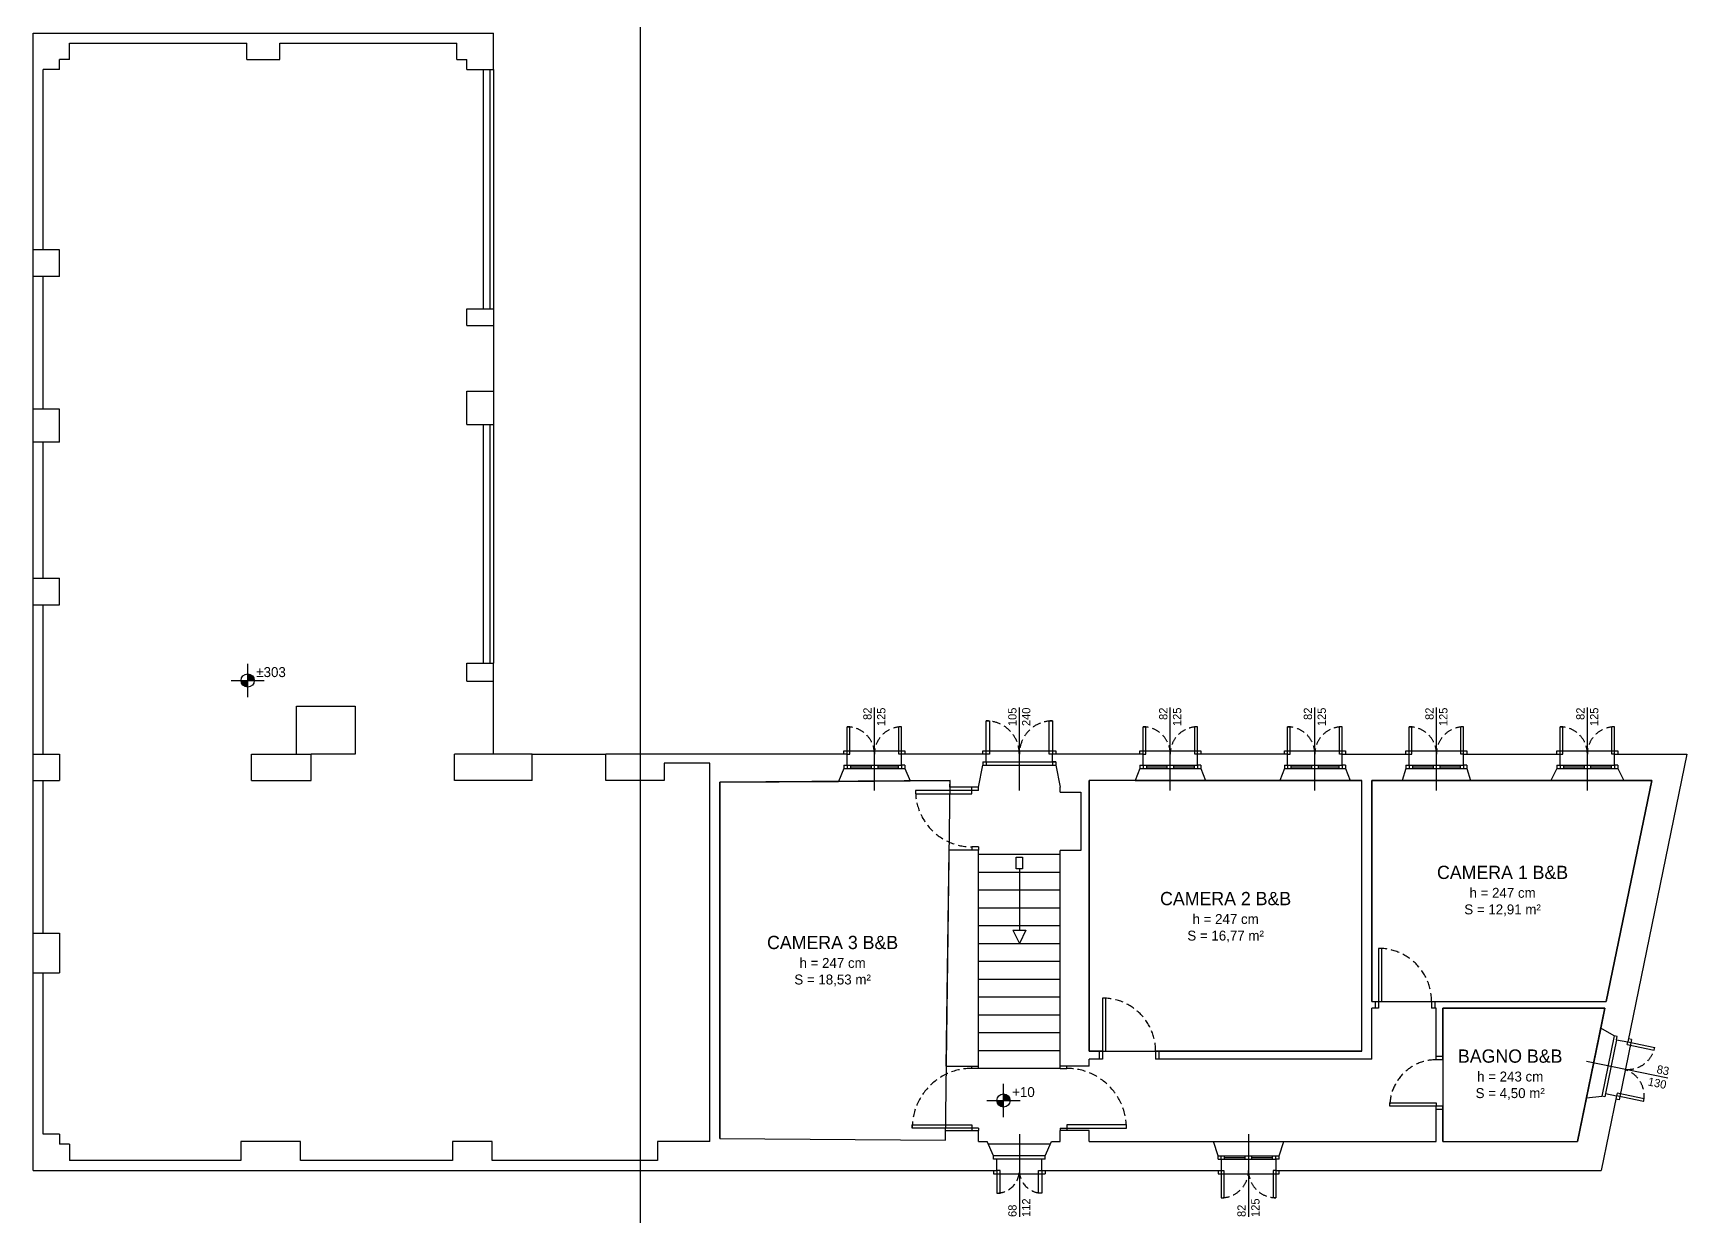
# Model space of a CAD drawing. Header units: millimetres. Extents: x 2698 to 9190, y -7457 to 3239.
# Drawn here: x 6697 to 9190, y 135 to 1920 of the extents above; entities that cross this region are included whole.
import ezdxf

# ---------------------------------------------------------------- set-up
doc = ezdxf.new("R2010")
doc.units = ezdxf.units.MM
doc.header["$LTSCALE"] = 100
doc.linetypes.add('HIDDEN', pattern=[0.375, 0.25, -0.125])
doc.layers.add('_SUP', color=190, linetype='Continuous', plot=False)
for name, color, linetype in [('INF', 6, 'Continuous'), ('Interni F', 3, 'Continuous'), ('PROS', 9, 'Continuous'), ('Quote', 3, 'Continuous'), ('SEZ', 4, 'Continuous'), ('Testi', 3, 'Continuous')]:
    doc.layers.add(name, color=color, linetype=linetype)
doc.styles.add('CENTURY', font='GOTHIC.TTF')
doc.styles.add('T_ESE_q100', font='', dxfattribs={"height": 15})
doc.styles.get('T_ESE_q100').set_extended_font_data('Bahnschrift Light')

# ---------------------------------------------------------------- blocks, each defined once
blk = doc.blocks.new('A$C255de93f')
at = {"lineweight": -2}
h = blk.add_hatch(color=0, dxfattribs=at)
h.dxf.hatch_style = 1
h.paths.add_polyline_path([(0, 0), (-10, 0, 0.414214), (0, -10)])
h.paths.add_polyline_path([(0, 10), (0, 0), (10, 0, 0.414214)])
at = {"color": 0, "lineweight": -2}
for p, q in [((0, -25), (0, 25)), ((-25, 0), (25, 0))]:
    blk.add_line(p, q, dxfattribs=at)
blk.add_circle((0, 0), 10, dxfattribs=at)

msp = doc.modelspace()

# ---------------------------------------------------------------- linework, layer by layer
at = {"layer": '_SUP'}
msp.add_xline((7612.7, -2310.7), (0, 1), dxfattribs=at)
for points in [[(7732.2, 790), (7732.2, 253), (8072.2, 250.5), (8079.2, 792.5)], [(8700.2, 792.5), (8289.2, 792.5), (8289.2, 384.5), (8700.2, 384.5)], [(8715.2, 792.5), (8715.2, 459.5), (9068.5, 459.5), (9137, 792.5)], [(8822.2, 248.5), (9025.2, 248.5), (9066.6, 449.5), (8822.2, 449.5)]]:
    msp.add_lwpolyline(points, close=True, dxfattribs=at)
at = {"layer": 'INF'}
for p, q in [((7390.9, 1864.5), (7390.9, 1503.5)), ((7390.9, 1478.5), (7390.9, 1379.5)), ((7390.9, 1329.5), (7390.9, 969.5)), ((7390.9, 832.5), (7390.9, 942.5)), ((7094.2, 832.5), (7094.2, 904.5)), ((7094.2, 904.5), (7182.2, 904.5)), ((7182.2, 904.5), (7182.2, 832.5)), ((7965.2, 777.5), (7965.2, 902.5)), ((8183.7, 777.5), (8183.7, 902.5)), ((8411.2, 777.5), (8411.2, 902.5)), ((8629.2, 777.5), (8629.2, 902.5)), ((8812.5, 777.5), (8812.5, 902.5)), ((9040, 777.5), (9040, 902.5)), ((7182.2, 832.5), (7116.2, 832.5)), ((7449.2, 832.5), (7560.2, 832.5)), ((7919.2, 832.5), (7919.2, 837.5)), ((7919.2, 837.5), (8011.2, 837.5)), ((8011.2, 837.5), (8011.2, 832.5)), ((8128.7, 832.5), (8128.7, 837.5)), ((8128.7, 837.5), (8238.7, 837.5)), ((8238.7, 837.5), (8238.7, 832.5)), ((8365.2, 832.5), (8365.2, 837.5)), ((8365.2, 837.5), (8457.2, 837.5)), ((8457.2, 837.5), (8457.2, 832.5)), ((8583.2, 832.5), (8583.2, 837.5)), ((8583.2, 837.5), (8675.2, 837.5)), ((8675.2, 837.5), (8675.2, 832.5)), ((8766.5, 832.5), (8766.5, 837.5)), ((8766.5, 837.5), (8858.5, 837.5)), ((8858.5, 837.5), (8858.5, 832.5)), ((8994, 832.5), (8994, 837.5)), ((8994, 837.5), (9086, 837.5)), ((9086, 837.5), (9086, 832.5)), ((7919.2, 810.5), (8011.2, 810.5)), ((7924.2, 815.5), (7924.2, 810.5)), ((7924.2, 815.5), (8006.2, 815.5)), ((7929.2, 815.5), (7929.2, 810.5)), ((7960.2, 815.5), (7960.2, 810.5)), ((7970.2, 815.5), (7970.2, 810.5)), ((8001.2, 815.5), (8001.2, 810.5)), ((8006.2, 815.5), (8006.2, 810.5)), ((8128.7, 815.5), (8238.7, 815.5)), ((8133.7, 820.5), (8233.7, 820.5)), ((8133.7, 820.5), (8133.7, 815.5)), ((8233.7, 820.5), (8233.7, 815.5)), ((8365.2, 810.5), (8457.2, 810.5)), ((8370.2, 815.5), (8370.2, 810.5)), ((8370.2, 815.5), (8452.2, 815.5)), ((8375.2, 815.5), (8375.2, 810.5)), ((8406.2, 815.5), (8406.2, 810.5)), ((8416.2, 815.5), (8416.2, 810.5)), ((8447.2, 815.5), (8447.2, 810.5)), ((8452.2, 815.5), (8452.2, 810.5)), ((8583.2, 810.5), (8675.2, 810.5)), ((8588.2, 815.5), (8588.2, 810.5)), ((8588.2, 815.5), (8670.2, 815.5)), ((8593.2, 815.5), (8593.2, 810.5)), ((8624.2, 815.5), (8624.2, 810.5)), ((8634.2, 815.5), (8634.2, 810.5)), ((8665.2, 815.5), (8665.2, 810.5)), ((8670.2, 815.5), (8670.2, 810.5)), ((8766.5, 810.5), (8858.5, 810.5)), ((8771.5, 815.5), (8771.5, 810.5)), ((8771.5, 815.5), (8853.5, 815.5)), ((8776.5, 815.5), (8776.5, 810.5)), ((8807.5, 815.5), (8807.5, 810.5)), ((8817.5, 815.5), (8817.5, 810.5)), ((8848.5, 815.5), (8848.5, 810.5)), ((8853.5, 815.5), (8853.5, 810.5)), ((8994, 810.5), (9086, 810.5)), ((8999, 815.5), (8999, 810.5)), ((8999, 815.5), (9081, 815.5)), ((9004, 815.5), (9004, 810.5)), ((9035, 815.5), (9035, 810.5)), ((9045, 815.5), (9045, 810.5)), ((9076, 815.5), (9076, 810.5)), ((9081, 815.5), (9081, 810.5)), ((7911.2, 791.3), (8019.2, 792.1)), ((8112.2, 777.5), (8112.2, 782.5)), ((8122.2, 777.5), (8112.2, 777.5)), ((8122.2, 777.5), (8122.2, 782.5)), ((8358.2, 792.5), (8464.2, 792.5)), ((8576.2, 792.5), (8682.2, 792.5)), ((8761, 792.5), (8864, 792.5)), ((8985, 792.5), (9095, 792.5)), ((8122.2, 692.5), (8112.2, 692.5)), ((8112.2, 692.5), (8112.2, 687.5)), ((8122.2, 692.5), (8122.2, 687.5)), ((8122.2, 681.5), (8245.2, 681.5)), ((8122.2, 654.6), (8245.2, 654.6)), ((8183.7, 659.3), (8183.7, 567)), ((8122.2, 627.7), (8245.2, 627.7)), ((8122.2, 600.8), (8245.2, 600.8)), ((8122.2, 573.9), (8245.2, 573.9)), ((8173.7, 567), (8193.7, 567)), ((8173.7, 567), (8183.7, 547)), ((8193.7, 567), (8183.7, 547)), ((8122.2, 547), (8245.2, 547)), ((8122.2, 520), (8245.2, 520)), ((8122.2, 493.1), (8245.2, 493.1)), ((8122.2, 466.2), (8245.2, 466.2)), ((8720.2, 459.5), (8725.2, 459.5)), ((8725.2, 449.5), (8720.2, 449.5)), ((8725.2, 459.5), (8725.2, 449.5)), ((8805.2, 459.5), (8810.2, 459.5)), ((8805.2, 459.5), (8805.2, 449.5)), ((8810.2, 449.5), (8805.2, 449.5)), ((8122.2, 439.3), (8245.2, 439.3)), ((8122.2, 412.4), (8245.2, 412.4)), ((9060.2, 419), (9038.6, 314.2)), ((9080.3, 407.7), (9061.6, 316.6)), ((9084.2, 401.8), (9067.5, 320.5)), ((9106.8, 402.3), (9088, 311.2)), ((9106.8, 402.3), (9101.9, 403.3)), ((8122.2, 385.5), (8245.2, 385.5)), ((8309.2, 384.5), (8304.2, 384.5)), ((8309.2, 384.5), (8309.2, 372.5)), ((8394.2, 384.5), (8389.2, 384.5)), ((8389.2, 384.5), (8389.2, 372.5)), ((8812.2, 371.5), (8812.2, 376.5)), ((8822.2, 371.5), (8822.2, 376.5)), ((8112.2, 358.5), (8112.2, 362)), ((8122.2, 358.5), (8112.2, 358.5)), ((8122.2, 358.5), (8122.2, 362)), ((8245.2, 358.5), (8122.2, 358.5)), ((8245.2, 358.5), (8245.2, 362)), ((8245.2, 358.5), (8255.2, 358.5)), ((8255.2, 358.5), (8255.2, 362)), ((8309.2, 372.5), (8304.2, 372.5)), ((8394.2, 372.5), (8389.2, 372.5)), ((8822.2, 371.5), (8812.2, 371.5)), ((9161.1, 343.6), (9038.6, 368.8)), ((8812.2, 296.5), (8812.2, 301.5)), ((8822.2, 301.5), (8812.2, 301.5)), ((8822.2, 296.5), (8822.2, 301.5)), ((9088, 311.2), (9083.1, 312.2)), ((8122.2, 268.5), (8112.2, 268.5)), ((8112.2, 268.5), (8112.2, 265)), ((8122.2, 268.5), (8122.2, 265)), ((8183.7, 259.5), (8183.7, 134.5)), ((8245.2, 268.5), (8245.2, 265)), ((8245.2, 268.5), (8255.2, 268.5)), ((8255.2, 268.5), (8255.2, 265)), ((8529.2, 259.5), (8529.2, 134.5)), ((8230.4, 244.5), (8136.9, 244.5)), ((8222.7, 226.5), (8144.7, 226.5)), ((8476.2, 248.5), (8582.2, 248.5)), ((8483.2, 226.5), (8575.2, 226.5)), ((8488.2, 221.5), (8488.2, 226.5)), ((8493.2, 221.5), (8493.2, 226.5)), ((8524.2, 221.5), (8524.2, 226.5)), ((8534.2, 221.5), (8534.2, 226.5)), ((8565.2, 221.5), (8565.2, 226.5)), ((8570.2, 221.5), (8570.2, 226.5)), ((8144.7, 204.5), (8144.7, 199.5)), ((8144.7, 199.5), (8222.7, 199.5)), ((8217.7, 221.5), (8149.7, 221.5)), ((8222.7, 204.5), (8222.7, 199.5)), ((8483.2, 204.5), (8483.2, 199.5)), ((8483.2, 199.5), (8575.2, 199.5)), ((8488.2, 221.5), (8570.2, 221.5)), ((8575.2, 199.5), (8575.2, 204.5))]:
    msp.add_line(p, q, dxfattribs=at)
at = {"layer": 'INF', "color": 9}
for p, q in [((7929.2, 813), (7960.2, 813)), ((7970.2, 813), (8001.2, 813)), ((8375.2, 813), (8406.2, 813)), ((8416.2, 813), (8447.2, 813)), ((8593.2, 813), (8624.2, 813)), ((8634.2, 813), (8665.2, 813)), ((8776.5, 813), (8807.5, 813)), ((8817.5, 813), (8848.5, 813)), ((9004, 813), (9035, 813)), ((9045, 813), (9076, 813)), ((8493.2, 224), (8524.2, 224)), ((8534.2, 224), (8565.2, 224))]:
    msp.add_line(p, q, dxfattribs=at)
at = {"layer": 'INF'}
for points in [[(8112.2, 777.5), (8027.2, 777.5), (8027.2, 772.5), (8112.2, 772.5)], [(8178.7, 676.8), (8188.7, 676.8), (8188.7, 659.3), (8178.7, 659.3)], [(8725.2, 459.5), (8730.2, 459.5), (8730.2, 539.5), (8725.2, 539.5)], [(8309.2, 384.5), (8314.2, 384.5), (8314.2, 464.5), (8309.2, 464.5)], [(8812.2, 301.5), (8742.2, 301.5), (8742.2, 306.5), (8812.2, 306.5)], [(8112.2, 268.5), (8022.2, 268.5), (8022.2, 273.5), (8112.2, 273.5)], [(8255.2, 268.5), (8345.2, 268.5), (8345.2, 273.5), (8255.2, 273.5)]]:
    msp.add_lwpolyline(points, close=True, dxfattribs=at)
at = {"layer": 'Interni F'}
for p, q in [((7924.2, 832.5), (7924.2, 873.5)), ((7924.2, 873.5), (7928.2, 873.5)), ((7928.2, 832.5), (7928.2, 873.5)), ((8002.2, 832.5), (8002.2, 873.5)), ((8006.2, 873.5), (8002.2, 873.5)), ((8006.2, 832.5), (8006.2, 873.5)), ((8370.2, 832.5), (8370.2, 873.5)), ((8370.2, 873.5), (8374.2, 873.5)), ((8374.2, 832.5), (8374.2, 873.5)), ((8448.2, 832.5), (8448.2, 873.5)), ((8452.2, 873.5), (8448.2, 873.5)), ((8452.2, 832.5), (8452.2, 873.5)), ((8588.2, 832.5), (8588.2, 873.5)), ((8588.2, 873.5), (8592.2, 873.5)), ((8592.2, 832.5), (8592.2, 873.5)), ((8666.2, 832.5), (8666.2, 873.5)), ((8670.2, 873.5), (8666.2, 873.5)), ((8670.2, 832.5), (8670.2, 873.5)), ((8771.5, 832.5), (8771.5, 873.5)), ((8771.5, 873.5), (8775.5, 873.5)), ((8775.5, 832.5), (8775.5, 873.5)), ((8849.5, 832.5), (8849.5, 873.5)), ((8853.5, 873.5), (8849.5, 873.5)), ((8853.5, 832.5), (8853.5, 873.5)), ((8999, 832.5), (8999, 873.5)), ((8999, 873.5), (9003, 873.5)), ((9003, 832.5), (9003, 873.5)), ((9077, 832.5), (9077, 873.5)), ((9081, 873.5), (9077, 873.5)), ((9081, 832.5), (9081, 873.5)), ((7924.2, 832.5), (7928.2, 832.5)), ((8006.2, 832.5), (8002.2, 832.5)), ((8370.2, 832.5), (8374.2, 832.5)), ((8452.2, 832.5), (8448.2, 832.5)), ((8588.2, 832.5), (8592.2, 832.5)), ((8670.2, 832.5), (8666.2, 832.5)), ((8771.5, 832.5), (8775.5, 832.5)), ((8853.5, 832.5), (8849.5, 832.5)), ((8999, 832.5), (9003, 832.5)), ((9081, 832.5), (9077, 832.5)), ((9100.1, 394.4), (9100.9, 398.4)), ((9100.1, 394.4), (9140.7, 386.1)), ((9100.9, 398.4), (9141.5, 390)), ((9140.7, 386.1), (9141.5, 390)), ((9085, 321), (9084.2, 317.1)), ((9124.8, 308.7), (9084.2, 317.1)), ((9125.6, 312.6), (9085, 321)), ((9124.8, 308.7), (9125.6, 312.6)), ((8488.2, 204.5), (8488.2, 163.5)), ((8488.2, 204.5), (8492.2, 204.5)), ((8492.2, 204.5), (8492.2, 163.5)), ((8566.2, 204.5), (8566.2, 163.5)), ((8570.2, 204.5), (8566.2, 204.5)), ((8570.2, 204.5), (8570.2, 163.5)), ((8488.2, 163.5), (8492.2, 163.5)), ((8570.2, 163.5), (8566.2, 163.5))]:
    msp.add_line(p, q, dxfattribs=at)
for points in [[(8133.7, 832.5), (8133.7, 882.5), (8138.7, 882.5), (8138.7, 832.5)], [(8228.7, 832.5), (8228.7, 882.5), (8233.7, 882.5), (8233.7, 832.5)], [(8149.7, 204.5), (8149.7, 170.5), (8154.7, 170.5), (8154.7, 204.5)], [(8217.7, 204.5), (8217.7, 170.5), (8212.7, 170.5), (8212.7, 204.5)]]:
    msp.add_lwpolyline(points, close=True, dxfattribs=at)
at = {"layer": 'Interni F', "linetype": 'HIDDEN', "ltscale": 0.5}
for centre, radius, start, end in [((7924.2, 832.5), 41, 0, 90), ((8006.2, 832.5), 41, 90, 180), ((8133.7, 832.5), 50, 0, 90), ((8233.7, 832.5), 50, 90, 180), ((8370.2, 832.5), 41, 0, 90), ((8452.2, 832.5), 41, 90, 180), ((8588.2, 832.5), 41, 0, 90), ((8670.2, 832.5), 41, 90, 180), ((8771.5, 832.5), 41, 0, 90), ((8853.5, 832.5), 41, 90, 180), ((8999, 832.5), 41, 0, 90), ((9081, 832.5), 41, 90, 180), ((8112.2, 777.5), 85, 180, 270), ((8725.2, 459.5), 80, 0, 90), ((8309.2, 384.5), 80, 0, 90), ((9100.9, 398.4), 41.5, 265.3042, 348.3843), ((8112.2, 268.5), 90, 90, 180), ((8255.2, 268.5), 90, 0, 90), ((8812.2, 301.5), 70, 90, 180), ((9084.2, 317.1), 41.5, 348.3843, 71.4644), ((8149.7, 204.5), 34, 270, 0), ((8217.7, 204.5), 34, 180, 270), ((8488.2, 204.5), 41, 270, 0), ((8570.2, 204.5), 41, 180, 270)]:
    msp.add_arc(centre, radius, start, end, dxfattribs=at)
at = {"layer": 'PROS'}
for p, q in [((7375.9, 1503.5), (7375.9, 1864.5)), ((7385.9, 1503.5), (7385.9, 1864.5)), ((7375.9, 969.5), (7375.9, 1329.5)), ((7385.9, 969.5), (7385.9, 1329.5))]:
    msp.add_line(p, q, dxfattribs=at)
at = {"layer": 'SEZ'}
for p, q in [((6696.9, 204.5), (6696.9, 1919.5)), ((6696.9, 1919.5), (7390.9, 1919.5)), ((6751.9, 1904.5), (7018.9, 1904.5)), ((6751.9, 1879.5), (6751.9, 1904.5)), ((7018.9, 1879.5), (7018.9, 1904.5)), ((7068.9, 1904.5), (7335.9, 1904.5)), ((7068.9, 1879.5), (7068.9, 1904.5)), ((7335.9, 1879.5), (7335.9, 1904.5)), ((7390.9, 1864.5), (7390.9, 1919.5)), ((6736.9, 1864.5), (6736.9, 1879.5)), ((6751.9, 1879.5), (6736.9, 1879.5)), ((7018.9, 1879.5), (7068.9, 1879.5)), ((7335.9, 1879.5), (7350.9, 1879.5)), ((7350.9, 1864.5), (7350.9, 1879.5)), ((6711.9, 1592.5), (6711.9, 1864.5)), ((6736.9, 1864.5), (6711.9, 1864.5)), ((7350.9, 1864.5), (7390.9, 1864.5)), ((6736.9, 1592.5), (6696.9, 1592.5)), ((6736.9, 1552.5), (6736.9, 1592.5)), ((6736.9, 1552.5), (6696.9, 1552.5)), ((6711.9, 1352.5), (6711.9, 1552.5)), ((7350.9, 1503.5), (7390.9, 1503.5)), ((7350.9, 1478.5), (7350.9, 1503.5)), ((7390.9, 1503.5), (7390.9, 1478.5)), ((7350.9, 1478.5), (7390.9, 1478.5)), ((7350.9, 1379.5), (7390.9, 1379.5)), ((7350.9, 1329.5), (7350.9, 1379.5)), ((7390.9, 1379.5), (7390.9, 1329.5)), ((6736.9, 1352.5), (6696.9, 1352.5)), ((6736.9, 1302.5), (6736.9, 1352.5)), ((7350.9, 1329.5), (7390.9, 1329.5)), ((6736.9, 1302.5), (6696.9, 1302.5)), ((6711.9, 1097.5), (6711.9, 1302.5)), ((6696.9, 1097.5), (6736.9, 1097.5)), ((6736.9, 1057.5), (6736.9, 1097.5)), ((6696.9, 1057.5), (6736.9, 1057.5)), ((6711.9, 832.5), (6711.9, 1057.5)), ((7350.9, 942.5), (7350.9, 969.5)), ((7350.9, 969.5), (7390.9, 969.5)), ((7390.9, 942.5), (7390.9, 969.5)), ((7350.9, 942.5), (7390.9, 942.5)), ((6696.9, 832.5), (6736.9, 832.5)), ((6736.9, 832.5), (6736.9, 792.5)), ((7026.2, 792.5), (7026.2, 832.5)), ((7026.2, 832.5), (7116.2, 832.5)), ((7116.2, 792.5), (7116.2, 832.5)), ((7449.2, 832.5), (7332.2, 832.5)), ((7332.2, 792.5), (7332.2, 832.5)), ((7449.2, 792.5), (7449.2, 832.5)), ((7924.2, 832.5), (7560.2, 832.5)), ((7560.2, 792.5), (7560.2, 832.5)), ((7924.2, 815.5), (7924.2, 832.5)), ((8133.7, 832.5), (8006.2, 832.5)), ((8006.2, 815.5), (8006.2, 832.5)), ((8133.7, 820.5), (8133.7, 832.5)), ((8370.2, 832.5), (8233.7, 832.5)), ((8233.7, 820.5), (8233.7, 832.5)), ((8370.2, 815.5), (8370.2, 832.5)), ((8588.2, 832.5), (8452.2, 832.5)), ((8452.2, 815.5), (8452.2, 832.5)), ((8588.2, 815.5), (8588.2, 832.5)), ((8670.2, 832.5), (8771.5, 832.5)), ((8670.2, 815.5), (8670.2, 832.5)), ((8771.5, 815.5), (8771.5, 832.5)), ((8853.5, 832.5), (8999, 832.5)), ((8853.5, 815.5), (8853.5, 832.5)), ((8999, 815.5), (8999, 832.5)), ((9081, 832.5), (9190.1, 832.5)), ((9081, 815.5), (9081, 832.5)), ((9190.1, 832.5), (9100.9, 398.4)), ((7717.2, 818.5), (7648.2, 818.5)), ((7648.2, 818.5), (7648.2, 792.5)), ((7717.2, 248.5), (7717.2, 818.5)), ((7919.2, 810.5), (7911.2, 791.3)), ((7919.2, 815.5), (7924.2, 815.5)), ((7919.2, 815.5), (7919.2, 810.5)), ((8011.2, 815.5), (8006.2, 815.5)), ((8011.2, 815.5), (8011.2, 810.5)), ((8011.2, 810.5), (8019.2, 792.1)), ((8122.2, 782.5), (8128.7, 815.5)), ((8128.7, 820.5), (8133.7, 820.5)), ((8128.7, 820.5), (8128.7, 815.5)), ((8233.7, 820.5), (8238.7, 820.5)), ((8238.7, 820.5), (8233.7, 820.5)), ((8238.7, 820.5), (8238.7, 815.5)), ((8238.7, 815.5), (8245.2, 782.5)), ((8365.2, 810.5), (8358.2, 792.5)), ((8365.2, 815.5), (8370.2, 815.5)), ((8365.2, 815.5), (8365.2, 810.5)), ((8457.2, 815.5), (8452.2, 815.5)), ((8457.2, 815.5), (8457.2, 810.5)), ((8457.2, 810.5), (8464.2, 792.5)), ((8583.2, 810.5), (8576.2, 792.5)), ((8583.2, 815.5), (8588.2, 815.5)), ((8583.2, 815.5), (8583.2, 810.5)), ((8675.2, 815.5), (8670.2, 815.5)), ((8675.2, 815.5), (8675.2, 810.5)), ((8675.2, 810.5), (8682.2, 792.5)), ((8766.5, 810.5), (8761, 792.5)), ((8766.5, 815.5), (8771.5, 815.5)), ((8766.5, 815.5), (8766.5, 810.5)), ((8858.5, 815.5), (8853.5, 815.5)), ((8858.5, 815.5), (8858.5, 810.5)), ((8858.5, 810.5), (8864, 792.5)), ((8994, 810.5), (8985, 792.5)), ((8994, 815.5), (8999, 815.5)), ((8994, 815.5), (8994, 810.5)), ((9086, 815.5), (9081, 815.5)), ((9086, 815.5), (9086, 810.5)), ((9086, 810.5), (9095, 792.5)), ((6696.9, 792.5), (6736.9, 792.5)), ((6711.9, 562.5), (6711.9, 792.5)), ((7026.2, 792.5), (7116.2, 792.5)), ((7449.2, 792.5), (7332.2, 792.5)), ((7648.2, 792.5), (7560.2, 792.5)), ((7732.2, 790), (7911.2, 791.3)), ((7732.2, 253), (7732.2, 790)), ((8019.2, 792.1), (8079.2, 792.5)), ((8079, 782.5), (8079.2, 792.5)), ((8122.2, 782.5), (8079, 782.5)), ((8245.2, 775.1), (8245.2, 782.5)), ((8245.2, 775.1), (8276.2, 775.1)), ((8276.2, 775.1), (8276.2, 687.1)), ((8289.2, 384.5), (8289.2, 792.5)), ((8358.2, 792.5), (8289.2, 792.5)), ((8464.2, 792.5), (8576.2, 792.5)), ((8682.2, 792.5), (8700.2, 792.5)), ((8700.2, 384.5), (8700.2, 792.5)), ((8715.2, 459.5), (8715.2, 792.5)), ((8715.2, 792.5), (8761, 792.5)), ((8864, 792.5), (8985, 792.5)), ((9137, 792.5), (9068.5, 459.5)), ((9095, 792.5), (9137, 792.5)), ((8073.6, 362), (8077.8, 687.5)), ((8122.2, 687.5), (8077.8, 687.5)), ((8122.2, 362), (8122.2, 687.5)), ((8245.2, 362), (8245.2, 687.1)), ((8276.2, 687.1), (8245.2, 687.1)), ((6696.9, 562.5), (6736.9, 562.5)), ((6736.9, 562.5), (6736.9, 502.5)), ((6696.9, 502.5), (6736.9, 502.5)), ((6711.9, 259.5), (6711.9, 502.5)), ((8715.2, 459.5), (8720.2, 459.5)), ((8715.2, 372.5), (8715.2, 449.5)), ((8720.2, 449.5), (8715.2, 449.5)), ((8720.2, 459.5), (8720.2, 449.5)), ((8810.2, 459.5), (9068.5, 459.5)), ((8810.2, 459.5), (8810.2, 449.5)), ((8812.2, 449.5), (8810.2, 449.5)), ((8812.2, 376.5), (8812.2, 449.5)), ((8822.2, 449.5), (9066.6, 449.5)), ((8822.2, 376.5), (8822.2, 449.5)), ((9066.5, 449.5), (9060.2, 419)), ((9080.3, 407.7), (9060.2, 419)), ((9085.2, 406.7), (9080.3, 407.7)), ((9084.2, 401.8), (9085.2, 406.7)), ((9084.2, 401.8), (9100.9, 398.4)), ((8304.2, 384.5), (8289.2, 384.5)), ((8304.2, 384.5), (8304.2, 372.5)), ((8700.2, 384.5), (8394.2, 384.5)), ((8394.2, 384.5), (8394.2, 372.5)), ((8822.2, 376.5), (8812.2, 376.5)), ((8073.6, 362), (8122.2, 362)), ((8289.2, 362), (8245.2, 362)), ((8304.2, 372.5), (8289.2, 372.5)), ((8289.2, 362), (8289.2, 372.5)), ((8715.2, 372.5), (8394.2, 372.5)), ((9038.6, 314.2), (9025.2, 248.5)), ((9038.6, 314.2), (9061.6, 316.6)), ((9084.2, 317.1), (9061, 204.5)), ((9066.5, 315.6), (9061.6, 316.6)), ((9067.5, 320.5), (9066.5, 315.6)), ((9067.5, 320.5), (9084.2, 317.1)), ((8812.2, 248.5), (8812.2, 296.5)), ((8822.2, 296.5), (8812.2, 296.5)), ((8822.2, 248.5), (8822.2, 296.5)), ((6736.9, 259.5), (6711.9, 259.5)), ((6736.9, 259.5), (6736.9, 244.5)), ((7732.2, 253), (8072.2, 250.5)), ((8072.2, 250.5), (8072.4, 265)), ((8072.4, 265), (8122.2, 265)), ((8122.2, 248.5), (8122.2, 265)), ((8245.2, 248.5), (8245.2, 265)), ((8289.2, 265), (8245.2, 265)), ((8289.2, 248.5), (8289.2, 265)), ((6751.9, 244.5), (6736.9, 244.5)), ((6751.9, 244.5), (6751.9, 219.5)), ((7100.2, 248.5), (7010.2, 248.5)), ((7010.2, 248.5), (7010.2, 219.5)), ((7100.2, 219.5), (7100.2, 248.5)), ((7389.2, 248.5), (7329.2, 248.5)), ((7329.2, 248.5), (7329.2, 219.5)), ((7389.2, 219.5), (7389.2, 248.5)), ((7717.2, 248.5), (7638.2, 248.5)), ((7638.2, 248.5), (7638.2, 219.5)), ((8122.2, 248.5), (8135.2, 248.5)), ((8144.7, 226.5), (8135.2, 248.5)), ((8144.7, 221.5), (8144.7, 226.5)), ((8222.7, 226.5), (8232.2, 248.5)), ((8222.7, 221.5), (8222.7, 226.5)), ((8232.2, 248.5), (8245.2, 248.5)), ((8289.2, 248.5), (8476.2, 248.5)), ((8483.2, 226.5), (8476.2, 248.5)), ((8483.2, 221.5), (8483.2, 226.5)), ((8575.2, 226.5), (8582.2, 248.5)), ((8575.2, 221.5), (8575.2, 226.5)), ((8582.2, 248.5), (8812.2, 248.5)), ((8822.2, 248.5), (9025.2, 248.5)), ((6696.9, 204.5), (8149.7, 204.5)), ((7010.2, 219.5), (6751.9, 219.5)), ((7329.2, 219.5), (7100.2, 219.5)), ((7638.2, 219.5), (7389.2, 219.5)), ((8149.7, 221.5), (8144.7, 221.5)), ((8149.7, 204.5), (8149.7, 221.5)), ((8217.7, 204.5), (8217.7, 221.5)), ((8222.7, 221.5), (8217.7, 221.5)), ((8217.7, 204.5), (8488.2, 204.5)), ((8483.2, 221.5), (8488.2, 221.5)), ((8488.2, 221.5), (8488.2, 204.5)), ((8575.2, 221.5), (8570.2, 221.5)), ((8570.2, 221.5), (8570.2, 204.5)), ((8570.2, 204.5), (9061, 204.5))]:
    msp.add_line(p, q, dxfattribs=at)

# ---------------------------------------------------------------- block references
at = {"layer": 'Testi'}
for p in [(7020.4, 943.3), (8159.9, 310.1)]:
    msp.add_blockref('A$C255de93f', p, dxfattribs=at)

# ---------------------------------------------------------------- texts
at = {"layer": 'Quote', "char_height": 12.5, "style": 'CENTURY'}
for s, insert, attachment_point, rotation in [('82\\P\\pxqr;125', (7965.2, 902.5), 6, 90), ('105\\P\\pxqr;240', (8183.7, 902.5), 6, 90), ('82\\P\\pxqr;125', (8411.2, 902.5), 6, 90), ('82\\P\\pxqr;125', (8629.2, 902.5), 6, 90), ('82\\P\\pxqr;125', (8812.5, 902.5), 6, 90), ('82\\P\\pxqr;125', (9040, 902.5), 6, 90), ('\\pxqr;83\\P130', (9161.1, 343.6), 6, 348.3843), ('68\\P112', (8183.7, 134.5), 4, 90), ('82\\P125', (8529.2, 134.5), 4, 90)]:
    msp.add_mtext(s, dxfattribs=dict(at, insert=insert, attachment_point=attachment_point, rotation=rotation))
at = {"layer": 'Testi'}
for s, insert, char_height, attachment_point, style in [('\\A1;\\pxql;±303', (7033.4, 948.3), 15, 7, 'T_ESE_q100'), ('{\\H1.6x;CAMERA 1 B&B\\H0.62498x;\\P\\H1.20005x;h = 247 cm\\PS = 12,91 m²}', (8912.2, 626), 12.5, 5, 'CENTURY'), ('{\\H1.6x;CAMERA 2 B&B\\H0.62498x;\\P\\H1.20005x;h = 247 cm\\PS = 16,77 m²}', (8494.7, 586.5), 12.5, 5, 'CENTURY'), ('{\\H1.6x;CAMERA 3 B&B\\H0.62498x;\\P\\H1.20005x;h = 247 cm\\PS = 18,53 m²}', (7902.2, 520.3), 12.5, 5, 'CENTURY'), ('{\\H1.6x;BAGNO B&B\\H0.62498x;\\P\\H1.20005x;h = 243 cm\\PS = 4,50 m²}', (8923.7, 349), 12.5, 5, 'CENTURY'), ('\\A1;\\pxql;+10', (8172.9, 315.1), 15, 7, 'T_ESE_q100')]:
    msp.add_mtext(s, dxfattribs=dict(at, insert=insert, char_height=char_height, attachment_point=attachment_point, style=style))

doc.saveas('drawing.dxf')
